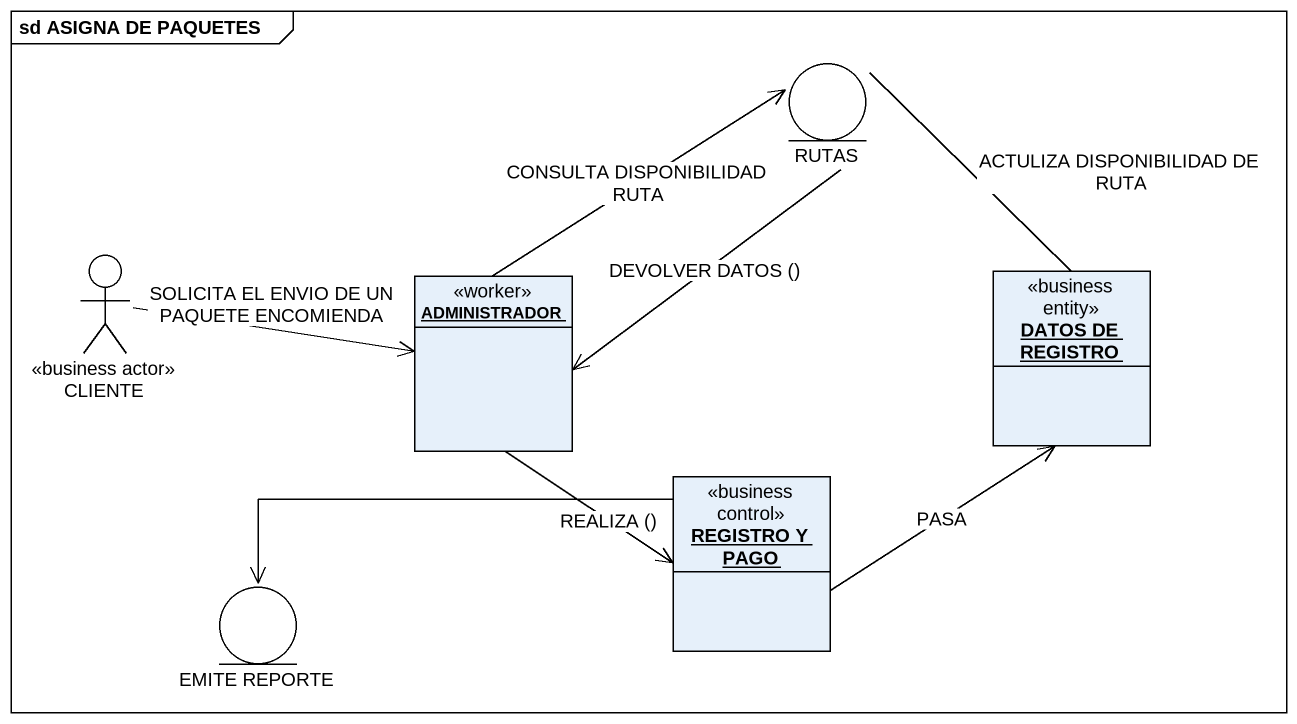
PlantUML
@startuml
mainframe sd ASIGNA DE PAQUETES
allowmixing
hide circle
hide empty members
entity RUTAS
actor CLIENTE <<business actor>>
object ADMINISTRADOR <<worker>>
object "DATOS DE REGISTRO" as DATOS_DE_REGISTRO <<business entity>>
object "REGISTRO Y PAGO" as REGISTRO_Y_PAGO <<business control>>
entity "EMITE REPORTE" as EMITE_REPORTE
RUTAS --> ADMINISTRADOR : DEVOLVER DATOS ()
CLIENTE -right-> ADMINISTRADOR : SOLICITA EL ENVIO DE UN PAQUETE ENCOMIENDA
ADMINISTRADOR -up-> RUTAS : CONSULTA DISPONIBILIDAD RUTA
ADMINISTRADOR --> REGISTRO_Y_PAGO : REALIZA ()
DATOS_DE_REGISTRO -up- RUTAS : ACTULIZA DISPONIBILIDAD DE RUTA
REGISTRO_Y_PAGO -up-> DATOS_DE_REGISTRO : PASA
REGISTRO_Y_PAGO -left-> EMITE_REPORTE
@enduml
